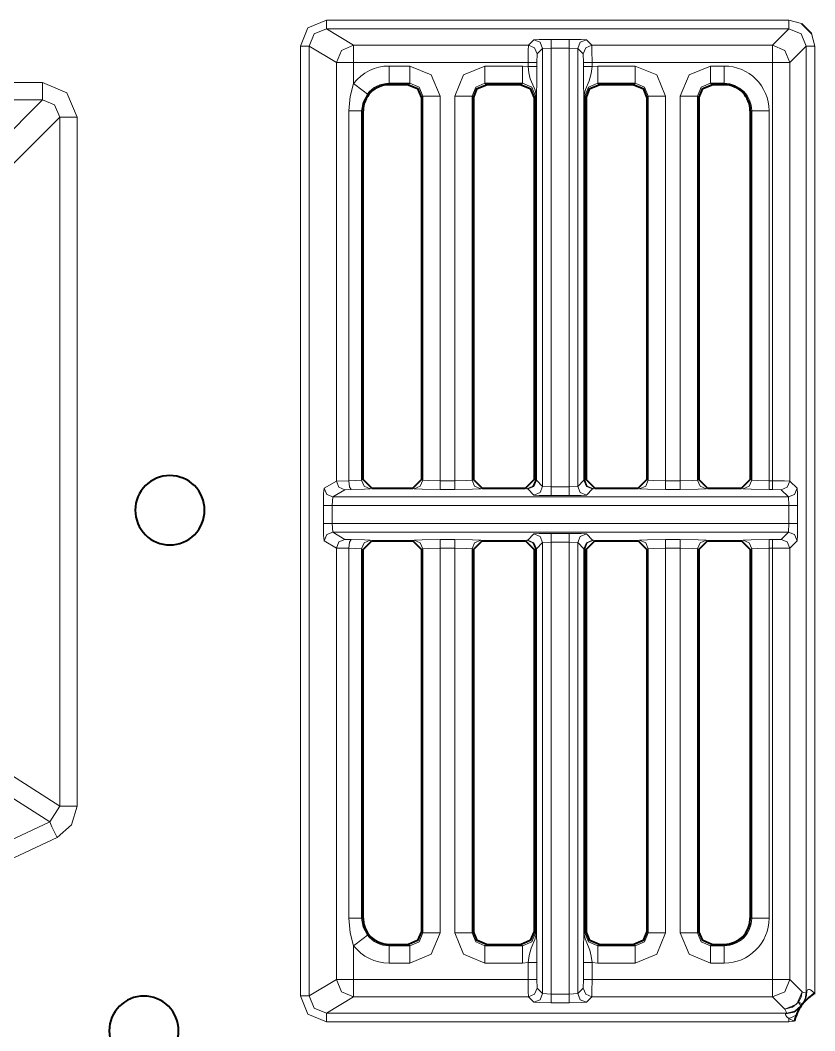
# Model space of a CAD drawing. Header units: millimetres. Extents: x 0 to 2941, y -405 to 1422.
# Drawn here: x 403.4 to 449.3, y 775.7 to 833.9 of the extents above; entities that cross this region are included whole.
import ezdxf

# ---------------------------------------------------------------- set-up
doc = ezdxf.new("R2010")
doc.units = ezdxf.units.MM
doc.layers.add('FINE', color=9, linetype='Continuous')
doc.layers.add('OUTLINE', color=7, linetype='Continuous')

msp = doc.modelspace()

# ---------------------------------------------------------------- linework, layer by layer
at = {"layer": 'FINE', "lineweight": 9}
for p, q in [((447.754, 833.927), (421.089, 833.927)), ((447.754, 833.427), (446.81, 832.484)), ((448.481, 833.739), (447.754, 833.927)), ((433.056, 832.799), (432.741, 832.484)), ((435.082, 832.824), (434.056, 832.824)), ((436.397, 832.484), (436.081, 832.799)), ((449.253, 832.428), (449.066, 833.155)), ((419.589, 832.428), (419.589, 777.702)), ((432.741, 832.484), (422.663, 832.484)), ((433.241, 831.984), (433.556, 832.299)), ((433.556, 832.299), (434.056, 832.325)), ((433.556, 807.058), (433.556, 832.299)), ((434.056, 832.325), (434.056, 807.032)), ((434.056, 832.325), (435.082, 832.325)), ((435.082, 832.325), (435.582, 832.299)), ((435.082, 807.032), (435.082, 832.325)), ((435.582, 832.299), (435.897, 831.984)), ((435.582, 832.299), (435.582, 807.058)), ((446.81, 832.484), (436.397, 832.484)), ((448.754, 832.428), (448.754, 777.859)), ((449.253, 777.848), (449.253, 832.428)), ((433.228, 831.484), (433.241, 831.984)), ((435.897, 831.984), (435.91, 831.484)), ((422.663, 831.484), (432.728, 831.484)), ((422.663, 830.286), (422.663, 831.484)), ((425.901, 831.288), (424.704, 831.288)), ((432.401, 831.288), (430.236, 831.288)), ((432.728, 831.258), (432.401, 831.288)), ((432.728, 831.484), (432.728, 831.258)), ((433.228, 831.258), (433.228, 831.484)), ((435.91, 831.484), (435.91, 831.258)), ((436.409, 831.484), (446.81, 831.484)), ((436.409, 831.258), (436.409, 831.484)), ((436.737, 831.288), (436.409, 831.258)), ((438.901, 831.288), (436.737, 831.288)), ((444.035, 831.288), (443.237, 831.288)), ((446.81, 831.484), (446.81, 807.386)), ((424.704, 830.208), (424.704, 830.29)), ((430.318, 830.208), (430.236, 830.29)), ((430.236, 830.29), (432.401, 830.29)), ((432.401, 830.29), (432.32, 830.208)), ((436.818, 830.208), (436.737, 830.29)), ((436.737, 830.29), (438.901, 830.29)), ((438.901, 830.29), (438.82, 830.208)), ((404.715, 829.337), (382.543, 807.165)), ((399.71, 829.337), (404.715, 829.337)), ((426.569, 829.459), (426.65, 829.541)), ((426.65, 829.541), (426.65, 807.423)), ((427.649, 807.386), (427.649, 829.541)), ((428.489, 829.541), (428.489, 807.386)), ((429.487, 807.423), (429.487, 829.541)), ((429.487, 829.541), (429.569, 829.459)), ((433.069, 829.459), (433.15, 829.541)), ((433.15, 829.541), (433.15, 807.423)), ((433.182, 829.541), (433.182, 807.415)), ((433.199, 807.415), (433.199, 829.541)), ((435.939, 829.541), (435.939, 807.415)), ((435.955, 807.415), (435.955, 829.541)), ((435.987, 829.541), (436.069, 829.459)), ((439.569, 829.459), (439.65, 829.541)), ((439.65, 829.541), (439.65, 807.423)), ((440.649, 807.386), (440.649, 829.541)), ((442.487, 829.541), (442.569, 829.459)), ((442.487, 807.423), (442.487, 829.541)), ((383.541, 806.167), (405.713, 828.339)), ((405.713, 828.339), (405.713, 788.631)), ((422.391, 828.708), (422.391, 807.385)), ((423.119, 828.708), (423.204, 828.708)), ((423.119, 807.421), (423.119, 828.708)), ((446.615, 807.386), (446.615, 828.708)), ((421.664, 807.373), (420.963, 806.953)), ((422.391, 807.385), (421.664, 807.373)), ((423.119, 807.421), (422.391, 807.385)), ((423.204, 807.464), (423.119, 807.421)), ((426.65, 807.423), (426.569, 807.464)), ((428.489, 807.386), (427.649, 807.386)), ((429.569, 807.464), (429.487, 807.423)), ((433.15, 807.423), (433.069, 807.464)), ((433.182, 807.415), (433.15, 807.423)), ((433.556, 807.058), (433.199, 807.415)), ((435.939, 807.415), (435.582, 807.058)), ((435.987, 807.423), (435.955, 807.415)), ((439.65, 807.423), (439.569, 807.464)), ((442.569, 807.464), (442.487, 807.423)), ((446.81, 807.386), (446.615, 807.386)), ((448.23, 806.953), (447.81, 807.373)), ((421.462, 806.453), (422.163, 806.873)), ((422.163, 806.873), (422.527, 806.885)), ((423.618, 806.921), (423.704, 806.964)), ((426.069, 806.964), (426.151, 806.923)), ((427.649, 806.886), (428.489, 806.886)), ((429.987, 806.923), (430.069, 806.964)), ((432.569, 806.964), (432.651, 806.923)), ((432.651, 806.923), (432.699, 806.915)), ((432.699, 806.915), (433.056, 806.558)), ((435.582, 807.058), (435.082, 807.032)), ((436.081, 806.558), (436.439, 806.915)), ((436.439, 806.915), (436.487, 806.923)), ((436.487, 806.923), (436.569, 806.964)), ((440.649, 806.886), (441.489, 806.886)), ((442.987, 806.923), (443.069, 806.964)), ((445.035, 806.964), (445.117, 806.923)), ((446.615, 806.886), (446.81, 806.886)), ((446.81, 806.886), (447.31, 806.873)), ((447.31, 806.873), (447.73, 806.453)), ((421.42, 805.953), (421.462, 806.453)), ((421.462, 806.453), (447.73, 806.453)), ((434.056, 806.533), (435.082, 806.533)), ((447.73, 806.453), (447.756, 805.953)), ((447.756, 805.953), (421.42, 805.953)), ((421.42, 804.927), (421.42, 805.953)), ((447.756, 805.953), (447.756, 804.927)), ((421.42, 804.927), (447.756, 804.927)), ((421.462, 804.428), (421.42, 804.927)), ((447.756, 804.927), (447.73, 804.428)), ((447.73, 804.428), (421.462, 804.428)), ((422.163, 804.007), (421.462, 804.428)), ((433.056, 804.323), (432.699, 803.966)), ((435.082, 804.348), (434.056, 804.348)), ((436.439, 803.966), (436.081, 804.323)), ((447.73, 804.428), (447.31, 804.008)), ((420.963, 803.928), (421.664, 803.508)), ((422.527, 803.996), (422.163, 804.007)), ((423.704, 803.917), (423.618, 803.96)), ((426.151, 803.958), (426.069, 803.917)), ((428.489, 803.995), (427.649, 803.995)), ((430.069, 803.917), (429.987, 803.958)), ((432.651, 803.958), (432.569, 803.917)), ((432.699, 803.966), (432.651, 803.958)), ((433.199, 803.466), (433.556, 803.823)), ((433.556, 777.831), (433.556, 803.823)), ((434.056, 803.849), (434.056, 777.806)), ((435.082, 777.806), (435.082, 803.849)), ((435.082, 803.849), (435.582, 803.823)), ((435.582, 803.823), (435.582, 777.831)), ((435.582, 803.823), (435.939, 803.466)), ((436.487, 803.958), (436.439, 803.966)), ((436.569, 803.917), (436.487, 803.958)), ((439.151, 803.958), (439.069, 803.917)), ((443.069, 803.917), (442.987, 803.958)), ((445.117, 803.958), (445.035, 803.917)), ((446.81, 803.995), (446.615, 803.995)), ((447.31, 804.008), (446.81, 803.995)), ((421.664, 803.508), (421.664, 778.647)), ((421.664, 803.508), (422.391, 803.496)), ((422.391, 803.496), (423.119, 803.46)), ((422.391, 803.496), (422.391, 782.172)), ((423.119, 782.172), (423.119, 803.46)), ((423.119, 803.46), (423.204, 803.417)), ((427.649, 781.34), (427.649, 803.495)), ((427.649, 803.495), (428.489, 803.495)), ((429.487, 781.34), (429.487, 803.458)), ((429.487, 803.458), (429.569, 803.417)), ((433.069, 803.417), (433.15, 803.458)), ((433.15, 803.458), (433.182, 803.466)), ((433.15, 803.458), (433.15, 781.34)), ((433.199, 781.34), (433.199, 803.466)), ((435.939, 803.466), (435.939, 781.34)), ((435.955, 781.34), (435.955, 803.466)), ((435.955, 803.466), (435.987, 803.458)), ((435.987, 781.34), (435.987, 803.458)), ((435.987, 803.458), (436.069, 803.417)), ((439.569, 803.417), (439.65, 803.458)), ((439.65, 803.458), (439.65, 781.34)), ((440.649, 803.495), (441.489, 803.495)), ((440.649, 781.34), (440.649, 803.495)), ((441.489, 803.495), (441.489, 781.34)), ((442.487, 781.34), (442.487, 803.458)), ((442.487, 803.458), (442.569, 803.417)), ((445.535, 803.417), (445.616, 803.458)), ((445.616, 803.458), (445.616, 782.172)), ((446.615, 782.172), (446.615, 803.495)), ((447.81, 778.647), (447.81, 803.508)), ((405.713, 788.631), (383.541, 802.757)), ((382.965, 801.852), (405.137, 787.727)), ((405.713, 788.631), (405.137, 787.727)), ((405.137, 787.727), (395.233, 783.108)), ((395.655, 782.204), (405.559, 786.822)), ((423.204, 782.172), (423.119, 782.172)), ((445.616, 782.172), (445.535, 782.172)), ((426.65, 781.34), (426.569, 781.421)), ((429.569, 781.421), (429.487, 781.34)), ((433.15, 781.34), (433.069, 781.421)), ((436.069, 781.421), (435.987, 781.34)), ((439.65, 781.34), (439.569, 781.421)), ((442.569, 781.421), (442.487, 781.34)), ((422.663, 778.647), (422.663, 780.595)), ((424.704, 780.591), (424.704, 780.672)), ((425.901, 780.591), (424.704, 780.591)), ((425.82, 780.672), (425.901, 780.591)), ((430.236, 780.591), (430.318, 780.672)), ((432.401, 780.591), (430.236, 780.591)), ((432.32, 780.672), (432.401, 780.591)), ((436.737, 780.591), (436.818, 780.672)), ((438.901, 780.591), (436.737, 780.591)), ((438.82, 780.672), (438.901, 780.591)), ((443.237, 780.591), (443.318, 780.672)), ((430.236, 779.592), (432.401, 779.592)), ((432.401, 779.592), (432.728, 779.623)), ((432.728, 779.623), (432.728, 778.647)), ((433.228, 778.647), (433.228, 779.623)), ((435.91, 779.623), (435.91, 778.647)), ((436.409, 778.647), (436.409, 779.623)), ((436.409, 779.623), (436.737, 779.592)), ((436.737, 779.592), (438.901, 779.592)), ((443.237, 779.592), (444.035, 779.592)), ((432.728, 778.647), (422.663, 778.647)), ((433.241, 778.147), (433.228, 778.647)), ((435.91, 778.647), (435.897, 778.147)), ((446.81, 778.647), (436.409, 778.647)), ((448.516, 777.94), (447.81, 778.647)), ((433.556, 777.831), (433.241, 778.147)), ((435.897, 778.147), (435.582, 777.831)), ((421.089, 776.703), (422.663, 777.647)), ((422.663, 777.647), (432.741, 777.647)), ((432.741, 777.647), (433.056, 777.332)), ((434.056, 777.806), (433.556, 777.831)), ((435.082, 777.806), (434.056, 777.806)), ((435.582, 777.831), (435.082, 777.806)), ((446.81, 777.647), (447.517, 776.94)), ((434.056, 777.306), (435.082, 777.306)), ((447.638, 776.703), (421.089, 776.703)), ((421.089, 776.203), (447.754, 776.203)), ((447.754, 776.203), (448.077, 776.239))]:
    msp.add_line(p, q, dxfattribs=at)
for points in [[(421.089, 833.927), (420.029, 833.488), (419.589, 832.428)], [(420.089, 832.428), (420.382, 833.135), (421.089, 833.427)], [(421.089, 833.927), (421.089, 833.578), (421.089, 833.427)], [(422.663, 832.484), (421.089, 833.427), (447.754, 833.427)], [(447.754, 833.927), (447.754, 833.578), (447.754, 833.427)], [(447.754, 833.427), (448.461, 833.135), (448.754, 832.428)], [(434.056, 832.824), (433.358, 832.817), (433.056, 832.799)], [(433.056, 832.799), (433.41, 832.653), (433.556, 832.299)], [(434.056, 832.824), (434.056, 832.674), (434.056, 832.325)], [(435.082, 832.824), (435.082, 832.674), (435.082, 832.325)], [(436.081, 832.799), (435.78, 832.817), (435.082, 832.824)], [(436.081, 832.799), (435.728, 832.653), (435.582, 832.299)], [(419.589, 832.428), (419.935, 832.428), (420.089, 832.428)], [(420.089, 832.428), (421.664, 831.484), (421.664, 807.373)], [(421.664, 778.647), (420.089, 777.702), (420.089, 832.428)], [(422.663, 832.484), (421.956, 832.19), (421.664, 831.484)], [(422.663, 832.484), (422.663, 832.182), (422.663, 831.484)], [(432.741, 832.484), (432.732, 832.182), (432.728, 831.484)], [(432.741, 832.484), (433.094, 832.337), (433.241, 831.984)], [(436.397, 832.484), (436.043, 832.337), (435.897, 831.984)], [(436.409, 831.484), (436.406, 832.182), (436.397, 832.484)], [(446.81, 832.484), (446.81, 832.182), (446.81, 831.484)], [(447.81, 831.484), (447.517, 832.191), (446.81, 832.484)], [(447.81, 807.373), (447.81, 831.484), (448.754, 832.428)], [(449.253, 832.428), (448.905, 832.428), (448.754, 832.428)], [(404.715, 830.335), (399.71, 830.335), (399.004, 830.628), (398.711, 831.334)], [(421.664, 831.484), (421.971, 831.484), (422.663, 831.484)], [(424.704, 830.29), (424.704, 830.6), (424.704, 831.288)], [(425.901, 830.29), (425.901, 830.6), (425.901, 831.288)], [(427.649, 829.541), (427.137, 830.777), (425.901, 831.288)], [(430.236, 831.288), (429.001, 830.777), (428.489, 829.541)], [(430.236, 831.288), (430.236, 830.6), (430.236, 830.29)], [(432.401, 831.288), (432.401, 830.6), (432.401, 830.29), (432.932, 830.072), (433.15, 829.541)], [(432.728, 831.484), (433.077, 831.484), (433.228, 831.484)], [(432.728, 831.258), (433.077, 831.258), (433.228, 831.258)], [(432.728, 831.258), (432.771, 830.894), (432.849, 830.551), (433.074, 830.033), (433.125, 829.896), (433.154, 829.789), (433.178, 829.644), (433.182, 829.573), (433.182, 829.541)], [(433.199, 829.541), (433.199, 829.553), (433.199, 829.581), (433.201, 829.64), (433.202, 829.689), (433.205, 829.763), (433.219, 830.257), (433.226, 830.728), (433.228, 831.258)], [(436.409, 831.484), (436.061, 831.484), (435.91, 831.484)], [(436.409, 831.258), (436.061, 831.258), (435.91, 831.258)], [(435.91, 831.258), (435.913, 830.666), (435.922, 830.118), (435.935, 829.71), (435.938, 829.602), (435.939, 829.568), (435.939, 829.541)], [(435.955, 829.541), (435.958, 829.611), (435.967, 829.698), (436.027, 829.937), (436.248, 830.438), (436.359, 830.851), (436.409, 831.258)], [(436.737, 831.288), (436.737, 830.6), (436.737, 830.29)], [(438.901, 831.288), (438.901, 830.6), (438.901, 830.29)], [(440.649, 829.541), (440.137, 830.777), (438.901, 831.288)], [(443.237, 831.288), (442, 830.777), (441.489, 829.541)], [(443.237, 831.288), (443.237, 830.6), (443.237, 830.29)], [(444.035, 831.288), (444.035, 830.6), (444.035, 830.29)], [(447.81, 831.484), (447.508, 831.484), (446.81, 831.484)], [(404.715, 830.335), (404.715, 829.649), (404.715, 829.337)], [(406.711, 788.631), (406.711, 828.339), (406.127, 829.751), (404.715, 830.335)], [(422.663, 830.286), (422.459, 829.529), (422.391, 828.708)], [(423.453, 829.675), (423.207, 829.865), (422.663, 830.286)], [(424.704, 830.29), (425.901, 830.29), (425.82, 830.208)], [(425.901, 830.29), (426.432, 830.072), (426.65, 829.541)], [(429.487, 829.541), (429.706, 830.072), (430.236, 830.29)], [(435.987, 829.541), (436.206, 830.072), (436.737, 830.29)], [(438.901, 830.29), (439.432, 830.072), (439.65, 829.541)], [(442.487, 829.541), (442.706, 830.072), (443.237, 830.29)], [(443.318, 830.208), (443.237, 830.29), (444.035, 830.29), (444.035, 830.208)], [(404.715, 829.337), (405.422, 829.046), (405.713, 828.339)], [(423.119, 828.708), (423.202, 829.212), (423.453, 829.675)], [(426.65, 829.541), (426.96, 829.541), (427.649, 829.541)], [(429.487, 829.541), (429.177, 829.541), (428.489, 829.541)], [(433.182, 829.541), (433.161, 829.541), (433.15, 829.541)], [(433.182, 829.541), (433.194, 829.541), (433.199, 829.541)], [(435.955, 829.541), (435.944, 829.541), (435.939, 829.541)], [(435.987, 829.541), (435.977, 829.541), (435.955, 829.541)], [(436.069, 807.464), (435.987, 807.423), (435.987, 829.541)], [(440.649, 829.541), (439.96, 829.541), (439.65, 829.541)], [(441.489, 829.541), (441.489, 807.386), (440.649, 807.386)], [(441.489, 829.541), (442.177, 829.541), (442.487, 829.541)], [(406.711, 828.339), (406.025, 828.339), (405.713, 828.339)], [(422.391, 828.708), (422.901, 828.708), (423.119, 828.708)], [(445.535, 828.708), (445.616, 828.708), (445.616, 807.423), (445.535, 807.464)], [(446.615, 828.708), (445.926, 828.708), (445.616, 828.708)], [(421.664, 807.373), (421.81, 807.02), (422.163, 806.873)], [(422.391, 807.385), (422.432, 807.036), (422.527, 806.885)], [(423.119, 807.421), (423.265, 807.068), (423.618, 806.921)], [(426.65, 807.423), (426.504, 807.07), (426.151, 806.923)], [(427.649, 807.386), (426.96, 807.397), (426.65, 807.423)], [(427.649, 807.386), (427.649, 807.037), (427.649, 806.886)], [(429.487, 807.423), (429.177, 807.397), (428.489, 807.386)], [(428.489, 807.386), (428.489, 807.037), (428.489, 806.886)], [(429.487, 807.423), (429.634, 807.07), (429.987, 806.923)], [(433.15, 807.423), (433.004, 807.07), (432.651, 806.923)], [(433.199, 807.415), (433.052, 807.062), (432.699, 806.915)], [(433.182, 807.415), (433.04, 807.063), (432.699, 806.915)], [(433.199, 807.415), (433.194, 807.415), (433.182, 807.415)], [(435.939, 807.415), (436.085, 807.062), (436.439, 806.915)], [(435.955, 807.415), (435.944, 807.415), (435.939, 807.415)], [(435.955, 807.415), (436.098, 807.063), (436.439, 806.915)], [(435.987, 807.423), (436.134, 807.07), (436.487, 806.923)], [(439.151, 806.923), (439.504, 807.07), (439.65, 807.423)], [(440.649, 807.386), (439.96, 807.397), (439.65, 807.423)], [(440.649, 807.386), (440.649, 807.037), (440.649, 806.886)], [(442.487, 807.423), (442.177, 807.397), (441.489, 807.386)], [(441.489, 807.386), (441.489, 807.037), (441.489, 806.886)], [(442.487, 807.423), (442.634, 807.07), (442.987, 806.923)], [(445.117, 806.923), (445.469, 807.07), (445.616, 807.423)], [(446.615, 807.386), (445.926, 807.397), (445.616, 807.423)], [(446.615, 806.886), (446.615, 807.037), (446.615, 807.386)], [(446.81, 807.386), (446.81, 807.037), (446.81, 806.886)], [(447.81, 807.373), (447.508, 807.382), (446.81, 807.386)], [(447.81, 807.373), (447.663, 807.02), (447.31, 806.873)], [(420.963, 806.953), (420.933, 806.651), (420.92, 805.953)], [(420.963, 806.953), (421.109, 806.6), (421.462, 806.453)], [(422.527, 806.885), (423.292, 806.899), (423.618, 806.921)], [(426.151, 806.923), (426.616, 806.897), (427.649, 806.886)], [(428.489, 806.886), (429.521, 806.897), (429.987, 806.923)], [(433.556, 807.058), (433.41, 806.704), (433.056, 806.558)], [(435.082, 807.032), (434.056, 807.032), (433.556, 807.058)], [(434.056, 807.032), (434.056, 806.683), (434.056, 806.533)], [(435.082, 807.032), (435.082, 806.683), (435.082, 806.533)], [(435.582, 807.058), (435.728, 806.704), (436.081, 806.558)], [(439.069, 806.964), (439.151, 806.923), (439.616, 806.897), (440.649, 806.886)], [(441.489, 806.886), (442.521, 806.897), (442.987, 806.923)], [(445.117, 806.923), (445.582, 806.897), (446.615, 806.886)], [(448.23, 806.953), (448.083, 806.6), (447.73, 806.453)], [(448.255, 804.927), (448.255, 805.953), (448.248, 806.651), (448.23, 806.953)], [(433.056, 806.558), (433.358, 806.54), (434.056, 806.533)], [(435.082, 806.533), (435.78, 806.54), (436.081, 806.558)], [(420.92, 805.953), (421.074, 805.953), (421.42, 805.953)], [(420.92, 805.953), (420.92, 804.927), (420.933, 804.23), (420.963, 803.928)], [(448.255, 805.953), (448.104, 805.953), (447.756, 805.953)], [(420.92, 804.927), (421.074, 804.927), (421.42, 804.927)], [(448.255, 804.927), (448.104, 804.927), (447.756, 804.927)], [(447.81, 803.508), (448.23, 803.928), (448.248, 804.23), (448.255, 804.927)], [(420.963, 803.928), (421.109, 804.281), (421.462, 804.428)], [(434.056, 804.348), (433.358, 804.341), (433.056, 804.323)], [(433.056, 804.323), (433.41, 804.176), (433.556, 803.823)], [(434.056, 804.348), (434.056, 804.198), (434.056, 803.849)], [(435.082, 804.348), (435.082, 804.198), (435.082, 803.849)], [(436.081, 804.323), (435.78, 804.341), (435.082, 804.348)], [(436.081, 804.323), (435.728, 804.176), (435.582, 803.823)], [(448.23, 803.928), (448.083, 804.281), (447.73, 804.428)], [(421.664, 803.508), (421.81, 803.861), (422.163, 804.007)], [(422.391, 803.496), (422.432, 803.845), (422.527, 803.996)], [(423.618, 803.96), (423.292, 803.982), (422.527, 803.996)], [(423.119, 803.46), (423.265, 803.813), (423.618, 803.96)], [(427.649, 803.995), (426.616, 803.984), (426.151, 803.958)], [(426.151, 803.958), (426.504, 803.811), (426.65, 803.458)], [(427.649, 803.995), (427.649, 803.844), (427.649, 803.495)], [(428.489, 803.995), (428.489, 803.844), (428.489, 803.495)], [(429.987, 803.958), (429.521, 803.984), (428.489, 803.995)], [(429.987, 803.958), (429.634, 803.811), (429.487, 803.458)], [(432.651, 803.958), (433.004, 803.811), (433.15, 803.458)], [(432.699, 803.966), (433.052, 803.819), (433.199, 803.466)], [(432.699, 803.966), (433.04, 803.818), (433.182, 803.466)], [(433.556, 803.823), (434.056, 803.849), (435.082, 803.849)], [(436.439, 803.966), (436.085, 803.819), (435.939, 803.466)], [(436.439, 803.966), (436.098, 803.818), (435.955, 803.466)], [(436.487, 803.958), (436.134, 803.811), (435.987, 803.458)], [(441.489, 803.995), (440.649, 803.995), (439.616, 803.984), (439.151, 803.958)], [(439.151, 803.958), (439.504, 803.811), (439.65, 803.458)], [(440.649, 803.995), (440.649, 803.844), (440.649, 803.495)], [(441.489, 803.995), (441.489, 803.844), (441.489, 803.495)], [(442.987, 803.958), (442.521, 803.984), (441.489, 803.995)], [(442.987, 803.958), (442.634, 803.811), (442.487, 803.458)], [(446.615, 803.995), (445.582, 803.984), (445.117, 803.958)], [(445.616, 803.458), (445.469, 803.811), (445.117, 803.958)], [(446.615, 803.495), (446.615, 803.844), (446.615, 803.995)], [(446.81, 803.495), (446.81, 803.844), (446.81, 803.995)], [(447.81, 803.508), (447.663, 803.861), (447.31, 804.008)], [(426.569, 803.417), (426.65, 803.458), (426.65, 781.34)], [(426.65, 803.458), (426.96, 803.484), (427.649, 803.495)], [(428.489, 803.495), (429.177, 803.484), (429.487, 803.458)], [(428.489, 803.495), (428.489, 781.34), (429.001, 780.104), (430.236, 779.592)], [(433.182, 803.466), (433.182, 781.34), (433.18, 781.269), (433.171, 781.183), (433.111, 780.943), (432.89, 780.444), (432.778, 780.03), (432.728, 779.623)], [(433.182, 803.466), (433.194, 803.466), (433.199, 803.466)], [(435.939, 803.466), (435.944, 803.466), (435.955, 803.466)], [(439.65, 803.458), (439.96, 803.484), (440.649, 803.495)], [(441.489, 803.495), (442.177, 803.484), (442.487, 803.458)], [(445.616, 803.458), (445.926, 803.484), (446.615, 803.495)], [(446.615, 803.495), (446.81, 803.495), (446.81, 778.647)], [(446.81, 803.495), (447.508, 803.499), (447.81, 803.508)], [(405.559, 786.822), (406.399, 787.559), (406.711, 788.631)], [(406.711, 788.631), (406.025, 788.631), (405.713, 788.631)], [(405.559, 786.822), (405.268, 787.444), (405.137, 787.727)], [(422.391, 782.172), (422.901, 782.172), (423.119, 782.172)], [(422.391, 782.172), (422.462, 781.336), (422.663, 780.595)], [(423.453, 781.205), (423.206, 781.66), (423.119, 782.172)], [(445.616, 782.172), (445.926, 782.172), (446.615, 782.172)], [(422.663, 780.595), (423.207, 781.016), (423.453, 781.205)], [(424.704, 779.592), (425.901, 779.592), (427.137, 780.104), (427.649, 781.34)], [(426.65, 781.34), (426.432, 780.809), (425.901, 780.591)], [(426.65, 781.34), (426.96, 781.34), (427.649, 781.34)], [(429.487, 781.34), (429.177, 781.34), (428.489, 781.34)], [(430.236, 780.591), (429.706, 780.809), (429.487, 781.34)], [(433.182, 781.34), (433.161, 781.34), (433.15, 781.34), (432.932, 780.809), (432.401, 780.591), (432.401, 780.281), (432.401, 779.592)], [(433.182, 781.34), (433.194, 781.34), (433.199, 781.34)], [(433.228, 779.623), (433.225, 780.215), (433.216, 780.763), (433.203, 781.171), (433.2, 781.279), (433.199, 781.313), (433.199, 781.34)], [(435.939, 781.34), (435.939, 781.327), (435.938, 781.3), (435.937, 781.241), (435.936, 781.192), (435.933, 781.118), (435.919, 780.624), (435.912, 780.153), (435.91, 779.623)], [(435.955, 781.34), (435.944, 781.34), (435.939, 781.34)], [(436.409, 779.623), (436.367, 779.987), (436.289, 780.33), (436.064, 780.848), (436.013, 780.985), (435.984, 781.092), (435.96, 781.237), (435.956, 781.307), (435.955, 781.34)], [(435.987, 781.34), (435.977, 781.34), (435.955, 781.34)], [(436.737, 780.591), (436.206, 780.809), (435.987, 781.34)], [(439.65, 781.34), (439.432, 780.809), (438.901, 780.591)], [(438.901, 779.592), (440.137, 780.104), (440.649, 781.34)], [(440.649, 781.34), (439.96, 781.34), (439.65, 781.34)], [(442.487, 781.34), (442.177, 781.34), (441.489, 781.34)], [(441.489, 781.34), (442, 780.104), (443.237, 779.592)], [(443.237, 780.591), (442.706, 780.809), (442.487, 781.34)], [(424.704, 779.592), (424.704, 780.281), (424.704, 780.591)], [(425.901, 779.592), (425.901, 780.281), (425.901, 780.591)], [(430.236, 780.591), (430.236, 780.281), (430.236, 779.592)], [(436.737, 780.591), (436.737, 780.281), (436.737, 779.592)], [(438.901, 780.591), (438.901, 780.281), (438.901, 779.592)], [(444.035, 780.672), (444.035, 780.591), (443.237, 780.591)], [(443.237, 780.591), (443.237, 780.281), (443.237, 779.592)], [(444.035, 780.591), (444.035, 780.281), (444.035, 779.592)], [(432.728, 779.623), (433.077, 779.623), (433.228, 779.623)], [(436.409, 779.623), (436.061, 779.623), (435.91, 779.623)], [(421.664, 778.647), (421.956, 777.94), (422.663, 777.647)], [(422.663, 778.647), (421.971, 778.647), (421.664, 778.647)], [(422.663, 778.647), (422.663, 777.949), (422.663, 777.647)], [(432.728, 778.647), (433.077, 778.647), (433.228, 778.647)], [(432.728, 778.647), (432.732, 777.949), (432.741, 777.647)], [(436.409, 778.647), (436.061, 778.647), (435.91, 778.647)], [(436.397, 777.647), (436.406, 777.949), (436.409, 778.647)], [(446.81, 778.647), (446.81, 777.949), (446.81, 777.647)], [(446.81, 777.647), (447.517, 777.94), (447.81, 778.647)], [(446.81, 778.647), (447.508, 778.647), (447.81, 778.647)], [(432.741, 777.647), (433.094, 777.793), (433.241, 778.147)], [(436.397, 777.647), (436.043, 777.793), (435.897, 778.147)], [(449.253, 777.848), (449.245, 777.856), (449.091, 777.996), (449.012, 778.045), (448.942, 778.07), (448.888, 778.071), (448.839, 778.047), (448.811, 778.013), (448.785, 777.955)], [(420.089, 777.702), (419.935, 777.702), (419.589, 777.702)], [(419.589, 777.702), (420.029, 776.642), (421.089, 776.203)], [(421.089, 776.703), (420.382, 776.996), (420.089, 777.702)], [(433.056, 777.332), (433.41, 777.478), (433.556, 777.831)], [(434.056, 777.306), (434.056, 777.457), (434.056, 777.806)], [(435.082, 777.306), (435.082, 777.457), (435.082, 777.806)], [(436.081, 777.332), (435.728, 777.478), (435.582, 777.831)], [(436.081, 777.332), (436.397, 777.647), (446.81, 777.647)], [(448.516, 777.94), (448.223, 777.233), (447.517, 776.94)], [(448.317, 777.34), (448.465, 777.624), (448.516, 777.94)], [(448.754, 777.859), (448.57, 777.922), (448.516, 777.94)], [(448.754, 777.859), (448.699, 777.533), (448.54, 777.242)], [(448.785, 777.955), (448.764, 777.607), (448.611, 777.308)], [(448.785, 777.955), (448.774, 777.918), (448.762, 777.881), (448.755, 777.862), (448.754, 777.859)], [(433.056, 777.332), (433.358, 777.313), (434.056, 777.306)], [(435.082, 777.306), (435.78, 777.313), (436.081, 777.332)], [(448.317, 777.34), (447.964, 777.046), (447.517, 776.94)], [(447.517, 776.94), (447.617, 776.744), (447.638, 776.703)], [(448.425, 777.06), (448.068, 776.757), (447.589, 776.672)], [(448.457, 777.13), (448.1, 776.816), (447.638, 776.703)], [(448.317, 777.34), (448.497, 777.261), (448.54, 777.242)], [(448.457, 777.13), (448.35, 777.288), (448.317, 777.34)], [(448.425, 777.06), (448.453, 777.113), (448.457, 777.13)], [(448.54, 777.242), (448.585, 777.282), (448.611, 777.308)], [(421.089, 776.703), (421.089, 776.552), (421.089, 776.203)], [(447.589, 776.672), (447.562, 776.644), (447.56, 776.605), (447.577, 776.568), (447.645, 776.489), (447.754, 776.398)], [(447.638, 776.703), (447.63, 776.696), (447.589, 776.672)], [(448.193, 776.614), (447.981, 776.497), (447.754, 776.398)], [(447.754, 776.398), (448.07, 776.242), (448.077, 776.239)], [(447.754, 776.398), (447.754, 776.303), (447.754, 776.203)]]:
    msp.add_lwpolyline(points, dxfattribs=at)
for points in [[(424.704, 831.288, 0.232249), (422.663, 830.286)], [(446.615, 828.708, 0.414204), (444.035, 831.288)], [(424.704, 830.29, 0.232242), (423.453, 829.676)], [(445.616, 828.708, 0.414182), (444.035, 830.29)], [(444.035, 780.591, 0.414214), (445.616, 782.172)], [(444.035, 779.592, 0.414223), (446.615, 782.172)], [(423.453, 781.205, 0.232246), (424.704, 780.591)], [(422.663, 780.595, 0.23224), (424.704, 779.592)]]:
    msp.add_lwpolyline(points, format="xyb", dxfattribs=at)
at = {"layer": 'OUTLINE', "lineweight": 40}
for p, q in [((448.481, 833.739), (449.066, 833.155)), ((425.82, 830.208), (424.704, 830.208)), ((432.32, 830.208), (430.318, 830.208)), ((438.82, 830.208), (436.818, 830.208)), ((444.035, 830.208), (443.318, 830.208)), ((426.569, 829.459), (426.569, 807.464)), ((429.569, 829.459), (429.569, 807.464)), ((436.069, 829.459), (436.069, 807.464)), ((439.569, 829.459), (439.569, 807.464)), ((442.569, 829.459), (442.569, 807.464)), ((423.204, 807.464), (423.204, 828.708)), ((423.704, 806.964), (423.204, 807.464)), ((426.569, 807.464), (426.069, 806.964)), ((430.069, 806.964), (429.569, 807.464)), ((436.569, 806.964), (436.069, 807.464)), ((439.569, 807.464), (439.069, 806.964)), ((443.069, 806.964), (442.569, 807.464)), ((423.704, 806.964), (426.069, 806.964)), ((430.069, 806.964), (432.569, 806.964)), ((436.569, 806.964), (439.069, 806.964)), ((443.069, 806.964), (445.035, 806.964)), ((423.204, 803.417), (423.704, 803.917)), ((429.569, 803.417), (430.069, 803.917)), ((430.069, 803.917), (432.569, 803.917)), ((432.569, 803.917), (433.069, 803.417)), ((436.069, 803.417), (436.569, 803.917)), ((436.569, 803.917), (439.069, 803.917)), ((439.069, 803.917), (439.569, 803.417)), ((442.569, 803.417), (443.069, 803.917)), ((423.204, 782.172), (423.204, 803.417)), ((429.569, 803.417), (429.569, 781.421)), ((433.069, 803.417), (433.069, 781.421)), ((436.069, 803.417), (436.069, 781.421)), ((439.569, 803.417), (439.569, 781.421)), ((442.569, 803.417), (442.569, 781.421)), ((445.535, 803.417), (445.535, 782.172)), ((424.704, 780.672), (425.82, 780.672)), ((430.318, 780.672), (432.32, 780.672)), ((436.818, 780.672), (438.82, 780.672)), ((443.318, 780.672), (444.035, 780.672))]:
    msp.add_line(p, q, dxfattribs=at)
for points in [[(424.704, 830.208, 0.41423), (423.204, 828.708)], [(445.535, 828.708, 0.414222), (444.035, 830.208)], [(423.204, 782.172, 0.414197), (424.704, 780.672)], [(444.035, 780.672, 0.414205), (445.535, 782.172)], [(449.253, 777.848, 0.084578), (448.611, 777.308, 0.031253), (448.425, 777.06)], [(448.425, 777.06, 0.050648), (448.193, 776.614, 0.039341), (448.077, 776.239)]]:
    msp.add_lwpolyline(points, format="xyb", dxfattribs=at)
for points in [[(425.82, 830.208), (426.35, 829.989), (426.569, 829.459)], [(429.569, 829.459), (429.788, 829.989), (430.318, 830.208)], [(432.32, 830.208), (432.85, 829.989), (433.069, 829.459)], [(436.069, 829.459), (436.288, 829.989), (436.818, 830.208)], [(438.82, 830.208), (439.35, 829.989), (439.569, 829.459)], [(442.569, 829.459), (442.788, 829.989), (443.318, 830.208)], [(433.069, 829.459), (433.069, 807.464), (432.569, 806.964)], [(445.535, 828.708), (445.535, 807.464), (445.035, 806.964)], [(423.704, 803.917), (426.069, 803.917), (426.569, 803.417)], [(443.069, 803.917), (445.035, 803.917), (445.535, 803.417)], [(426.569, 803.417), (426.569, 781.421), (426.35, 780.892), (425.82, 780.672)], [(430.318, 780.672), (429.788, 780.892), (429.569, 781.421)], [(433.069, 781.421), (432.85, 780.892), (432.32, 780.672)], [(436.818, 780.672), (436.288, 780.892), (436.069, 781.421)], [(439.569, 781.421), (439.35, 780.892), (438.82, 780.672)], [(443.318, 780.672), (442.788, 780.892), (442.569, 781.421)]]:
    msp.add_lwpolyline(points, dxfattribs=at)
for points in [[(414.067, 805.691, 0.414226), (412.067, 807.69, 0.414176), (410.066, 805.691, 0.414226), (412.067, 803.69, 0.414226)], [(412.567, 775.69, 0.414226), (410.567, 777.69, 0.414201), (408.567, 775.69, 0.414201), (410.567, 773.69, 0.414226)]]:
    msp.add_lwpolyline(points, format="xyb", close=True, dxfattribs=at)

doc.saveas('drawing.dxf')
